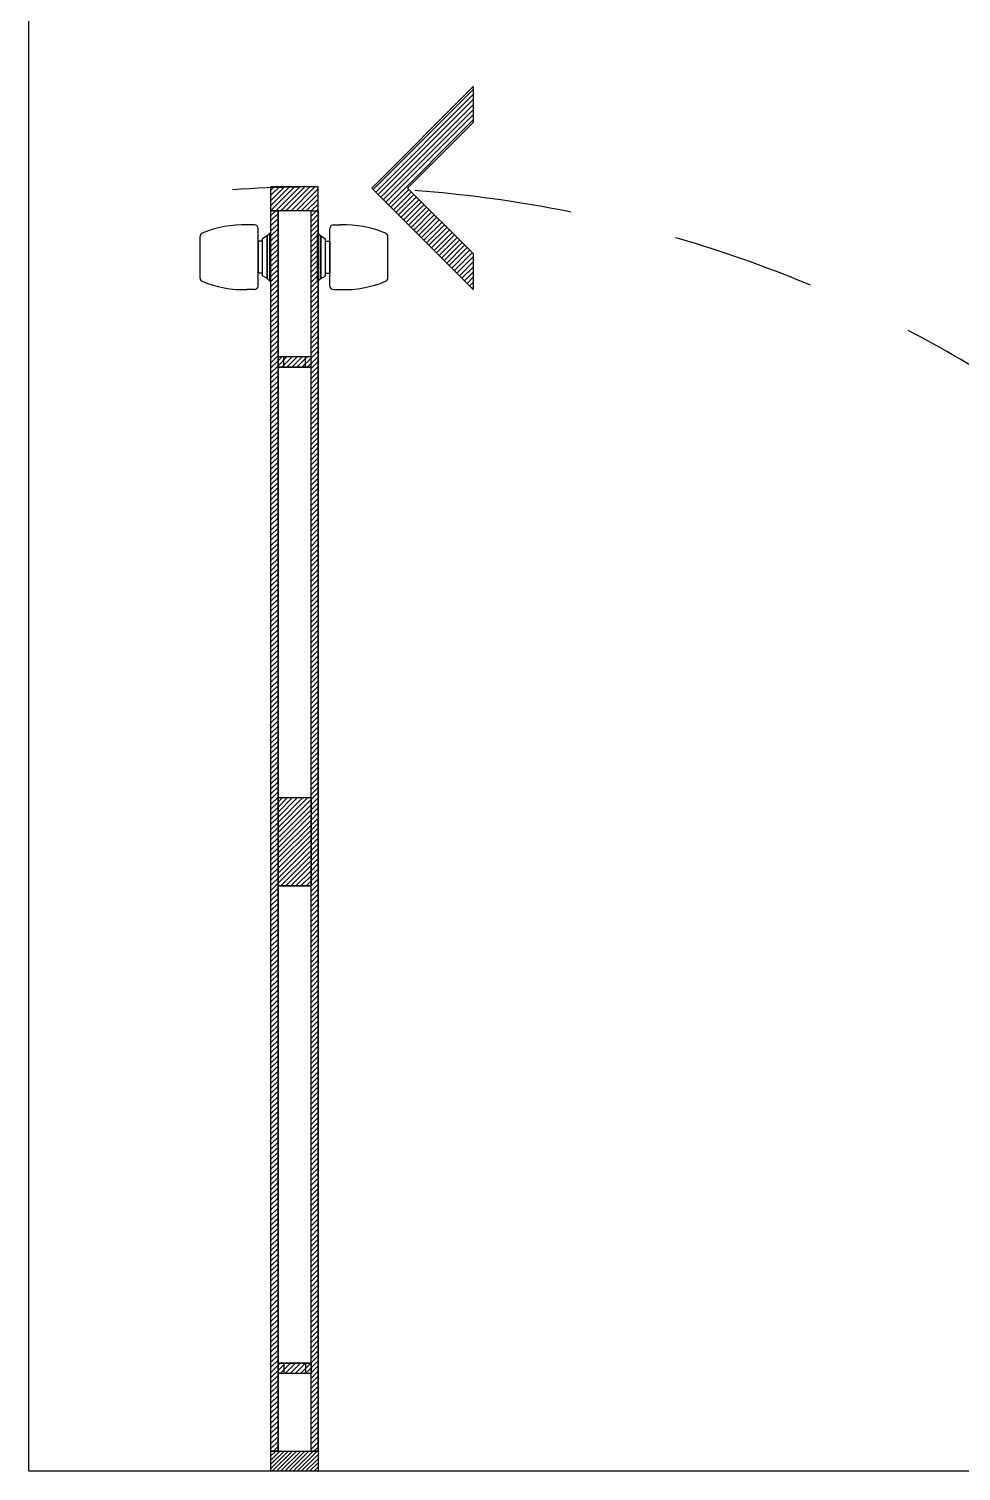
# Model space of a CAD drawing. Extents: x -4409 to 83729, y -39415 to 28842.
# Drawn here: x 15479 to 15968, y 19983 to 20739 of the extents above; entities that cross this region are included whole.
import ezdxf

# ---------------------------------------------------------------- set-up
doc = ezdxf.new("R2010")
doc.units = 0
doc.linetypes.add('HDR', pattern=[0.36, 0.1, -0.075, 0.11, -0.075])
for name, color, linetype in [('A-PUERTAS', 1, 'CONTINUOUS'), ('ROD_PUERTAS', 27, 'CONTINUOUS'), ('WWW_CADBLOCKSFREE_COM', 7, 'CONTINUOUS')]:
    doc.layers.add(name, color=color, linetype=linetype)

# ---------------------------------------------------------------- blocks, each defined once
blk = doc.blocks.new('*X72')
at = {"layer": 'A-PUERTAS', "linetype": 'CONTINUOUS'}
for p, q in [((-678.5657, 91.82), (-678.5686, 91.8172)), ((-678.5637, 91.8186), (-678.5686, 91.8137)), ((-678.5375, 91.82), (-678.5408, 91.8167)), ((-678.5358, 91.8181), (-678.5408, 91.8132)), ((-678.5637, 91.815), (-678.5686, 91.8101)), ((-678.5637, 91.8115), (-678.5686, 91.8066)), ((-678.5637, 91.808), (-678.5686, 91.8031)), ((-678.5358, 91.8146), (-678.5408, 91.8097)), ((-678.5358, 91.811), (-678.5408, 91.8061)), ((-678.5358, 91.8075), (-678.5408, 91.8026)), ((-678.5637, 91.8044), (-678.5686, 91.7995)), ((-678.5637, 91.8009), (-678.5686, 91.796)), ((-678.5637, 91.7974), (-678.5686, 91.7925)), ((-678.5358, 91.804), (-678.5408, 91.7991)), ((-678.5358, 91.8004), (-678.5408, 91.7955)), ((-678.5358, 91.7969), (-678.5408, 91.792)), ((-678.5637, 91.7938), (-678.5686, 91.7889)), ((-678.5637, 91.7903), (-678.5686, 91.7854)), ((-678.5637, 91.7868), (-678.5686, 91.7818)), ((-678.5358, 91.7934), (-678.5408, 91.7884)), ((-678.5358, 91.7898), (-678.5408, 91.7849)), ((-678.5358, 91.7863), (-678.5408, 91.7814)), ((-678.5637, 91.7832), (-678.5686, 91.7783)), ((-678.5637, 91.7797), (-678.5686, 91.7748)), ((-678.5637, 91.7761), (-678.5686, 91.7712)), ((-678.5358, 91.7827), (-678.5408, 91.7778)), ((-678.5358, 91.7792), (-678.5408, 91.7743)), ((-678.5637, 91.7726), (-678.5686, 91.7677)), ((-678.5637, 91.7691), (-678.5686, 91.7642)), ((-678.5598, 91.7659), (-678.5637, 91.762)), ((-678.5633, 91.7659), (-678.5637, 91.7655)), ((-678.5563, 91.7659), (-678.5635, 91.7587)), ((-678.5527, 91.7659), (-678.5599, 91.7587)), ((-678.5492, 91.7659), (-678.5564, 91.7587)), ((-678.5457, 91.7659), (-678.5528, 91.7587)), ((-678.5421, 91.7659), (-678.5493, 91.7587)), ((-678.5358, 91.7757), (-678.5408, 91.7708)), ((-678.5358, 91.7721), (-678.5408, 91.7672)), ((-678.5358, 91.7686), (-678.5408, 91.7637)), ((-678.5637, 91.7655), (-678.5686, 91.7606)), ((-678.5637, 91.762), (-678.5686, 91.7571)), ((-678.5637, 91.7585), (-678.5686, 91.7536)), ((-678.5408, 91.7637), (-678.5458, 91.7587)), ((-678.5408, 91.7602), (-678.5422, 91.7587)), ((-678.5358, 91.7651), (-678.5408, 91.7602)), ((-678.5358, 91.7615), (-678.5408, 91.7566)), ((-678.5358, 91.758), (-678.5408, 91.7531)), ((-678.5637, 91.7549), (-678.5686, 91.75)), ((-678.5637, 91.7514), (-678.5686, 91.7465)), ((-678.5637, 91.7479), (-678.5686, 91.743)), ((-678.5358, 91.7545), (-678.5408, 91.7496)), ((-678.5358, 91.7509), (-678.5408, 91.746)), ((-678.5358, 91.7474), (-678.5408, 91.7425)), ((-678.5637, 91.7443), (-678.5686, 91.7394)), ((-678.5637, 91.7408), (-678.5686, 91.7359)), ((-678.5637, 91.7373), (-678.5686, 91.7324)), ((-678.5358, 91.7439), (-678.5408, 91.7389)), ((-678.5358, 91.7403), (-678.5408, 91.7354)), ((-678.5358, 91.7368), (-678.5408, 91.7319)), ((-678.5637, 91.7337), (-678.5686, 91.7288)), ((-678.5637, 91.7302), (-678.5686, 91.7253)), ((-678.5637, 91.7267), (-678.5686, 91.7217)), ((-678.5358, 91.7332), (-678.5408, 91.7283)), ((-678.5358, 91.7297), (-678.5408, 91.7248)), ((-678.5358, 91.7262), (-678.5408, 91.7213)), ((-678.5637, 91.7231), (-678.5686, 91.7182)), ((-678.5637, 91.7196), (-678.5686, 91.7147)), ((-678.5637, 91.716), (-678.5686, 91.7111)), ((-678.5358, 91.7226), (-678.5408, 91.7177)), ((-678.5358, 91.7191), (-678.5408, 91.7142)), ((-678.5637, 91.7125), (-678.5686, 91.7076)), ((-678.5637, 91.709), (-678.5686, 91.7041)), ((-678.5358, 91.7156), (-678.5408, 91.7107)), ((-678.5358, 91.712), (-678.5408, 91.7071)), ((-678.5358, 91.7085), (-678.5408, 91.7036)), ((-678.5637, 91.7054), (-678.5686, 91.7005)), ((-678.5637, 91.7019), (-678.5686, 91.697)), ((-678.5637, 91.6984), (-678.5686, 91.6935)), ((-678.5358, 91.705), (-678.5408, 91.7001)), ((-678.5358, 91.7014), (-678.5408, 91.6965)), ((-678.5358, 91.6979), (-678.5408, 91.693)), ((-678.5637, 91.6948), (-678.5686, 91.6899)), ((-678.5637, 91.6913), (-678.5686, 91.6864)), ((-678.5637, 91.6878), (-678.5686, 91.6829)), ((-678.5358, 91.6944), (-678.5408, 91.6895)), ((-678.5358, 91.6908), (-678.5408, 91.6859)), ((-678.5358, 91.6873), (-678.5408, 91.6824)), ((-678.5637, 91.6842), (-678.5686, 91.6793)), ((-678.5637, 91.6807), (-678.5686, 91.6758)), ((-678.5637, 91.6772), (-678.5686, 91.6722)), ((-678.5358, 91.6838), (-678.5408, 91.6788)), ((-678.5358, 91.6802), (-678.5408, 91.6753)), ((-678.5358, 91.6767), (-678.5408, 91.6718)), ((-678.5637, 91.6736), (-678.5686, 91.6687)), ((-678.5637, 91.6701), (-678.5686, 91.6652)), ((-678.5637, 91.6665), (-678.5686, 91.6616)), ((-678.5358, 91.6731), (-678.5408, 91.6682)), ((-678.5358, 91.6696), (-678.5408, 91.6647)), ((-678.5358, 91.6661), (-678.5408, 91.6612)), ((-678.5637, 91.663), (-678.5686, 91.6581)), ((-678.5637, 91.6595), (-678.5686, 91.6546)), ((-678.5637, 91.6559), (-678.5686, 91.651)), ((-678.5358, 91.6625), (-678.5408, 91.6576)), ((-678.5358, 91.659), (-678.5408, 91.6541)), ((-678.5358, 91.6555), (-678.5408, 91.6506)), ((-678.5637, 91.6524), (-678.5686, 91.6475)), ((-678.5637, 91.6489), (-678.5686, 91.644)), ((-678.5637, 91.6453), (-678.5686, 91.6404)), ((-678.5358, 91.6519), (-678.5408, 91.647)), ((-678.5358, 91.6484), (-678.5408, 91.6435)), ((-678.5637, 91.6418), (-678.5686, 91.6369)), ((-678.5637, 91.6383), (-678.5686, 91.6334)), ((-678.5358, 91.6449), (-678.5408, 91.64)), ((-678.5358, 91.6413), (-678.5408, 91.6364)), ((-678.5358, 91.6378), (-678.5408, 91.6329)), ((-678.5637, 91.6347), (-678.5686, 91.6298)), ((-678.5637, 91.6312), (-678.5686, 91.6263)), ((-678.5637, 91.6277), (-678.5686, 91.6227)), ((-678.5358, 91.6343), (-678.5408, 91.6293)), ((-678.5358, 91.6307), (-678.5408, 91.6258)), ((-678.5358, 91.6272), (-678.5408, 91.6223)), ((-678.5637, 91.6241), (-678.5686, 91.6192)), ((-678.5637, 91.6206), (-678.5686, 91.6157)), ((-678.5637, 91.6171), (-678.5686, 91.6121)), ((-678.5358, 91.6236), (-678.5408, 91.6187)), ((-678.5358, 91.6201), (-678.5408, 91.6152)), ((-678.5358, 91.6166), (-678.5408, 91.6117)), ((-678.5637, 91.6135), (-678.5686, 91.6086)), ((-678.5637, 91.61), (-678.5686, 91.6051)), ((-678.5637, 91.6064), (-678.5686, 91.6015)), ((-678.5358, 91.613), (-678.5408, 91.6081)), ((-678.5358, 91.6095), (-678.5408, 91.6046)), ((-678.5358, 91.606), (-678.5408, 91.6011)), ((-678.5637, 91.6029), (-678.5686, 91.598)), ((-678.5637, 91.5994), (-678.5686, 91.5945)), ((-678.5637, 91.5958), (-678.5686, 91.5909)), ((-678.5358, 91.6024), (-678.5408, 91.5975)), ((-678.5358, 91.5989), (-678.5408, 91.594)), ((-678.5358, 91.5954), (-678.5408, 91.5905)), ((-678.5637, 91.5923), (-678.5686, 91.5874)), ((-678.5637, 91.5888), (-678.5686, 91.5839)), ((-678.5637, 91.5852), (-678.5686, 91.5803)), ((-678.5358, 91.5918), (-678.5408, 91.5869)), ((-678.5358, 91.5883), (-678.5408, 91.5834)), ((-678.5637, 91.5817), (-678.5686, 91.5768)), ((-678.5637, 91.5782), (-678.5686, 91.5733)), ((-678.5358, 91.5848), (-678.5408, 91.5798)), ((-678.5358, 91.5812), (-678.5408, 91.5763)), ((-678.5358, 91.5777), (-678.5408, 91.5728)), ((-678.5637, 91.5746), (-678.5686, 91.5697)), ((-678.5637, 91.5711), (-678.5686, 91.5662)), ((-678.5637, 91.5676), (-678.5686, 91.5626)), ((-678.5358, 91.5742), (-678.5408, 91.5692)), ((-678.5358, 91.5706), (-678.5408, 91.5657)), ((-678.5358, 91.5671), (-678.5408, 91.5622)), ((-678.5637, 91.564), (-678.5686, 91.5591)), ((-678.5637, 91.5605), (-678.5686, 91.5556)), ((-678.5637, 91.5569), (-678.5686, 91.552)), ((-678.5358, 91.5635), (-678.5408, 91.5586)), ((-678.5358, 91.56), (-678.5408, 91.5551)), ((-678.5358, 91.5565), (-678.5408, 91.5516)), ((-678.5637, 91.5534), (-678.5686, 91.5485)), ((-678.5637, 91.5499), (-678.5686, 91.545)), ((-678.5637, 91.5463), (-678.5686, 91.5414)), ((-678.5358, 91.5529), (-678.5408, 91.548)), ((-678.5358, 91.5494), (-678.5408, 91.5445)), ((-678.5358, 91.5459), (-678.5408, 91.541)), ((-678.5637, 91.5428), (-678.5686, 91.5379)), ((-678.5637, 91.5393), (-678.5686, 91.5344)), ((-678.5637, 91.5357), (-678.5686, 91.5308)), ((-678.5358, 91.5423), (-678.5408, 91.5374)), ((-678.5358, 91.5388), (-678.5408, 91.5339)), ((-678.5358, 91.5353), (-678.5408, 91.5304)), ((-678.5637, 91.5322), (-678.5686, 91.5273)), ((-678.5637, 91.5287), (-678.5686, 91.5238)), ((-678.5637, 91.5251), (-678.5686, 91.5202)), ((-678.5358, 91.5317), (-678.5408, 91.5268)), ((-678.5358, 91.5282), (-678.5408, 91.5233)), ((-678.5358, 91.5247), (-678.5408, 91.5197)), ((-678.5637, 91.5216), (-678.5686, 91.5167)), ((-678.5637, 91.5181), (-678.5686, 91.5131)), ((-678.5358, 91.5211), (-678.5408, 91.5162)), ((-678.5358, 91.5176), (-678.5408, 91.5127)), ((-678.5637, 91.5145), (-678.5686, 91.5096)), ((-678.5637, 91.511), (-678.5686, 91.5061)), ((-678.5637, 91.5074), (-678.5686, 91.5025)), ((-678.5358, 91.514), (-678.5408, 91.5091)), ((-678.5358, 91.5105), (-678.5408, 91.5056)), ((-678.5358, 91.507), (-678.5408, 91.5021)), ((-678.5637, 91.5039), (-678.5686, 91.499)), ((-678.5637, 91.5004), (-678.5686, 91.4955)), ((-678.5637, 91.4968), (-678.5686, 91.4919)), ((-678.5358, 91.5034), (-678.5408, 91.4985)), ((-678.5358, 91.4999), (-678.5408, 91.495)), ((-678.5358, 91.4964), (-678.5408, 91.4915)), ((-678.5637, 91.4933), (-678.5686, 91.4884)), ((-678.5637, 91.4898), (-678.5686, 91.4849)), ((-678.5637, 91.4862), (-678.5686, 91.4813)), ((-678.5358, 91.4928), (-678.5408, 91.4879)), ((-678.5358, 91.4893), (-678.5408, 91.4844)), ((-678.5358, 91.4858), (-678.5408, 91.4809)), ((-678.5637, 91.4827), (-678.5686, 91.4778)), ((-678.5637, 91.4792), (-678.5686, 91.4743)), ((-678.5637, 91.4756), (-678.5686, 91.4707)), ((-678.5358, 91.4822), (-678.5408, 91.4773)), ((-678.5358, 91.4787), (-678.5408, 91.4738)), ((-678.5358, 91.4752), (-678.5408, 91.4702)), ((-678.5637, 91.4721), (-678.5686, 91.4672)), ((-678.5637, 91.4686), (-678.5686, 91.4636)), ((-678.5637, 91.465), (-678.5686, 91.4601)), ((-678.5358, 91.4716), (-678.5408, 91.4667)), ((-678.5358, 91.4681), (-678.5408, 91.4632)), ((-678.5358, 91.4645), (-678.5408, 91.4596)), ((-678.5637, 91.4615), (-678.5686, 91.4566)), ((-678.5637, 91.458), (-678.5686, 91.453)), ((-678.5637, 91.4544), (-678.5686, 91.4495)), ((-678.5358, 91.461), (-678.5408, 91.4561)), ((-678.5358, 91.4575), (-678.5408, 91.4526)), ((-678.5637, 91.4509), (-678.5686, 91.446)), ((-678.5637, 91.4473), (-678.5686, 91.4424)), ((-678.5358, 91.4539), (-678.5408, 91.449)), ((-678.5358, 91.4504), (-678.5408, 91.4455)), ((-678.5358, 91.4469), (-678.5408, 91.442)), ((-678.5637, 91.4438), (-678.5686, 91.4389)), ((-678.5637, 91.4403), (-678.5686, 91.4354)), ((-678.5637, 91.4367), (-678.5686, 91.4318)), ((-678.5358, 91.4433), (-678.5408, 91.4384)), ((-678.5358, 91.4398), (-678.5408, 91.4349)), ((-678.5358, 91.4363), (-678.5408, 91.4314)), ((-678.5637, 91.4332), (-678.5686, 91.4283)), ((-678.5637, 91.4297), (-678.5686, 91.4248)), ((-678.5637, 91.4261), (-678.5686, 91.4212)), ((-678.5426, 91.426), (-678.5637, 91.4049)), ((-678.5461, 91.426), (-678.5637, 91.4085)), ((-678.5497, 91.426), (-678.5637, 91.412)), ((-678.5532, 91.426), (-678.5637, 91.4155)), ((-678.5567, 91.426), (-678.5637, 91.4191)), ((-678.5603, 91.426), (-678.5637, 91.4226)), ((-678.5408, 91.4243), (-678.5637, 91.4014)), ((-678.5358, 91.4327), (-678.5408, 91.4278)), ((-678.5358, 91.4292), (-678.5408, 91.4243)), ((-678.5358, 91.4257), (-678.5408, 91.4208)), ((-678.5637, 91.4226), (-678.5686, 91.4177)), ((-678.5637, 91.4191), (-678.5686, 91.4142)), ((-678.5637, 91.4155), (-678.5686, 91.4106)), ((-678.5408, 91.4208), (-678.5637, 91.3978)), ((-678.5408, 91.4172), (-678.5637, 91.3943)), ((-678.5358, 91.4221), (-678.5408, 91.4172)), ((-678.5358, 91.4186), (-678.5408, 91.4137)), ((-678.5358, 91.4151), (-678.5408, 91.4101)), ((-678.5637, 91.412), (-678.5686, 91.4071)), ((-678.5637, 91.4085), (-678.5686, 91.4035)), ((-678.5637, 91.4049), (-678.5686, 91.4)), ((-678.5408, 91.4137), (-678.5637, 91.3908)), ((-678.5408, 91.4101), (-678.5637, 91.3872)), ((-678.5408, 91.4066), (-678.5637, 91.3837)), ((-678.5358, 91.4115), (-678.5408, 91.4066)), ((-678.5358, 91.408), (-678.5408, 91.4031)), ((-678.5358, 91.4044), (-678.5408, 91.3995)), ((-678.5637, 91.4014), (-678.5686, 91.3965)), ((-678.5637, 91.3978), (-678.5686, 91.3929)), ((-678.5637, 91.3943), (-678.5686, 91.3894)), ((-678.5408, 91.4031), (-678.5637, 91.3802)), ((-678.5408, 91.3995), (-678.5637, 91.3766)), ((-678.5408, 91.396), (-678.5637, 91.3731)), ((-678.5358, 91.4009), (-678.5408, 91.396)), ((-678.5358, 91.3974), (-678.5408, 91.3925)), ((-678.5637, 91.3908), (-678.5686, 91.3859)), ((-678.5637, 91.3872), (-678.5686, 91.3823)), ((-678.5408, 91.3925), (-678.5637, 91.3696)), ((-678.5408, 91.3889), (-678.5637, 91.366)), ((-678.5408, 91.3854), (-678.5615, 91.3646)), ((-678.5358, 91.3938), (-678.5408, 91.3889)), ((-678.5358, 91.3903), (-678.5408, 91.3854)), ((-678.5358, 91.3868), (-678.5408, 91.3819)), ((-678.5637, 91.3837), (-678.5686, 91.3788)), ((-678.5637, 91.3802), (-678.5686, 91.3753)), ((-678.5637, 91.3766), (-678.5686, 91.3717)), ((-678.5408, 91.3819), (-678.558, 91.3646)), ((-678.5408, 91.3783), (-678.5544, 91.3646)), ((-678.5408, 91.3748), (-678.5509, 91.3646)), ((-678.5358, 91.3832), (-678.5408, 91.3783)), ((-678.5358, 91.3797), (-678.5408, 91.3748)), ((-678.5358, 91.3762), (-678.5408, 91.3713)), ((-678.5637, 91.3731), (-678.5686, 91.3682)), ((-678.5637, 91.3696), (-678.5686, 91.3647)), ((-678.5637, 91.366), (-678.5686, 91.3611)), ((-678.5408, 91.3713), (-678.5474, 91.3646)), ((-678.5408, 91.3677), (-678.5438, 91.3646)), ((-678.5358, 91.3726), (-678.5408, 91.3677)), ((-678.5358, 91.3691), (-678.5408, 91.3642)), ((-678.5358, 91.3656), (-678.5408, 91.3606)), ((-678.5637, 91.3625), (-678.5686, 91.3576)), ((-678.5637, 91.359), (-678.5686, 91.354)), ((-678.5637, 91.3554), (-678.5686, 91.3505)), ((-678.5358, 91.362), (-678.5408, 91.3571)), ((-678.5358, 91.3585), (-678.5408, 91.3536)), ((-678.5358, 91.3549), (-678.5408, 91.35)), ((-678.5637, 91.3519), (-678.5686, 91.347)), ((-678.5637, 91.3483), (-678.5686, 91.3434)), ((-678.5637, 91.3448), (-678.5686, 91.3399)), ((-678.5358, 91.3514), (-678.5408, 91.3465)), ((-678.5358, 91.3479), (-678.5408, 91.343)), ((-678.5358, 91.3443), (-678.5408, 91.3394)), ((-678.5637, 91.3413), (-678.5686, 91.3364)), ((-678.5637, 91.3377), (-678.5686, 91.3328)), ((-678.5637, 91.3342), (-678.5686, 91.3293)), ((-678.5358, 91.3408), (-678.5408, 91.3359)), ((-678.5358, 91.3373), (-678.5408, 91.3324)), ((-678.5358, 91.3337), (-678.5408, 91.3288)), ((-678.5637, 91.3307), (-678.5686, 91.3258)), ((-678.5637, 91.3271), (-678.5686, 91.3222)), ((-678.5637, 91.3236), (-678.5686, 91.3187)), ((-678.5358, 91.3302), (-678.5408, 91.3253)), ((-678.5358, 91.3267), (-678.5408, 91.3218)), ((-678.5637, 91.3201), (-678.5686, 91.3152)), ((-678.5637, 91.3165), (-678.5686, 91.3116)), ((-678.5358, 91.3231), (-678.5408, 91.3182)), ((-678.5358, 91.3196), (-678.5408, 91.3147)), ((-678.5358, 91.3161), (-678.5408, 91.3111)), ((-678.5637, 91.313), (-678.5686, 91.3081)), ((-678.5637, 91.3095), (-678.5686, 91.3046)), ((-678.5637, 91.3059), (-678.5686, 91.301)), ((-678.5358, 91.3125), (-678.5408, 91.3076)), ((-678.5358, 91.309), (-678.5408, 91.3041)), ((-678.5358, 91.3055), (-678.5408, 91.3005)), ((-678.5637, 91.3024), (-678.5686, 91.2975)), ((-678.5637, 91.2989), (-678.5686, 91.2939)), ((-678.5637, 91.2953), (-678.5686, 91.2904)), ((-678.5358, 91.3019), (-678.5408, 91.297)), ((-678.5358, 91.2984), (-678.5408, 91.2935)), ((-678.5358, 91.2948), (-678.5408, 91.2899)), ((-678.5637, 91.2918), (-678.5686, 91.2869)), ((-678.5637, 91.2882), (-678.5686, 91.2833)), ((-678.5637, 91.2847), (-678.5686, 91.2798)), ((-678.5358, 91.2913), (-678.5408, 91.2864)), ((-678.5358, 91.2878), (-678.5408, 91.2829)), ((-678.5358, 91.2842), (-678.5408, 91.2793)), ((-678.5637, 91.2812), (-678.5686, 91.2763)), ((-678.5637, 91.2776), (-678.5686, 91.2727)), ((-678.5637, 91.2741), (-678.5686, 91.2692)), ((-678.5358, 91.2807), (-678.5408, 91.2758)), ((-678.5358, 91.2772), (-678.5408, 91.2723)), ((-678.5358, 91.2736), (-678.5408, 91.2687)), ((-678.5637, 91.2706), (-678.5686, 91.2657)), ((-678.5637, 91.267), (-678.5686, 91.2621)), ((-678.5637, 91.2635), (-678.5686, 91.2586)), ((-678.5358, 91.2701), (-678.5408, 91.2652)), ((-678.5358, 91.2666), (-678.5408, 91.2617)), ((-678.5637, 91.26), (-678.5686, 91.2551)), ((-678.5637, 91.2564), (-678.5686, 91.2515)), ((-678.5358, 91.263), (-678.5408, 91.2581)), ((-678.5358, 91.2595), (-678.5408, 91.2546)), ((-678.5358, 91.256), (-678.5408, 91.251)), ((-678.5637, 91.2529), (-678.5686, 91.248)), ((-678.5637, 91.2494), (-678.5686, 91.2444)), ((-678.5637, 91.2458), (-678.5686, 91.2409)), ((-678.5358, 91.2524), (-678.5408, 91.2475)), ((-678.5358, 91.2489), (-678.5408, 91.244)), ((-678.5358, 91.2453), (-678.5408, 91.2404)), ((-678.5637, 91.2423), (-678.5686, 91.2374)), ((-678.5637, 91.2387), (-678.5686, 91.2338)), ((-678.5637, 91.2352), (-678.5686, 91.2303)), ((-678.5358, 91.2418), (-678.5408, 91.2369)), ((-678.5358, 91.2383), (-678.5408, 91.2334)), ((-678.5358, 91.2347), (-678.5408, 91.2298)), ((-678.5637, 91.2317), (-678.5686, 91.2268)), ((-678.5637, 91.2281), (-678.5686, 91.2232)), ((-678.5637, 91.2246), (-678.5686, 91.2197)), ((-678.5358, 91.2312), (-678.5408, 91.2263)), ((-678.5358, 91.2277), (-678.5408, 91.2228)), ((-678.5358, 91.2241), (-678.5408, 91.2192)), ((-678.5637, 91.2211), (-678.5686, 91.2162)), ((-678.5637, 91.2175), (-678.5686, 91.2126)), ((-678.5637, 91.214), (-678.5686, 91.2091)), ((-678.5358, 91.2206), (-678.5408, 91.2157)), ((-678.5358, 91.2171), (-678.5408, 91.2122)), ((-678.5358, 91.2135), (-678.5408, 91.2086)), ((-678.5637, 91.2105), (-678.5686, 91.2056)), ((-678.5637, 91.2069), (-678.5686, 91.202)), ((-678.5637, 91.2034), (-678.5686, 91.1985)), ((-678.5358, 91.21), (-678.5408, 91.2051)), ((-678.5358, 91.2065), (-678.5408, 91.2015)), ((-678.5637, 91.1999), (-678.5686, 91.1949)), ((-678.5637, 91.1963), (-678.5686, 91.1914)), ((-678.5358, 91.2029), (-678.5408, 91.198)), ((-678.5358, 91.1994), (-678.5408, 91.1945)), ((-678.5358, 91.1958), (-678.5408, 91.1909)), ((-678.5637, 91.1928), (-678.5686, 91.1879)), ((-678.5637, 91.1893), (-678.5686, 91.1843)), ((-678.5637, 91.1857), (-678.5686, 91.1808)), ((-678.5358, 91.1923), (-678.5408, 91.1874)), ((-678.5358, 91.1888), (-678.5408, 91.1839)), ((-678.5358, 91.1852), (-678.5408, 91.1803)), ((-678.5637, 91.1822), (-678.5686, 91.1773)), ((-678.5637, 91.1786), (-678.5686, 91.1737)), ((-678.5637, 91.1751), (-678.5686, 91.1702)), ((-678.5358, 91.1817), (-678.5408, 91.1768)), ((-678.5358, 91.1782), (-678.5408, 91.1733)), ((-678.5358, 91.1746), (-678.5408, 91.1697)), ((-678.5637, 91.1716), (-678.5686, 91.1667)), ((-678.5637, 91.168), (-678.5686, 91.1631)), ((-678.5637, 91.1645), (-678.5686, 91.1596)), ((-678.5358, 91.1711), (-678.5408, 91.1662)), ((-678.5358, 91.1676), (-678.5408, 91.1627)), ((-678.5358, 91.164), (-678.5408, 91.1591)), ((-678.5637, 91.161), (-678.5686, 91.1561)), ((-678.5637, 91.1574), (-678.5686, 91.1525)), ((-678.5637, 91.1539), (-678.5686, 91.149)), ((-678.5358, 91.1605), (-678.5408, 91.1556)), ((-678.5358, 91.157), (-678.5408, 91.152)), ((-678.5358, 91.1534), (-678.5408, 91.1485)), ((-678.5637, 91.1504), (-678.5686, 91.1455)), ((-678.5637, 91.1468), (-678.5686, 91.1419)), ((-678.5637, 91.1433), (-678.5686, 91.1384)), ((-678.5358, 91.1499), (-678.5408, 91.145)), ((-678.5358, 91.1464), (-678.5408, 91.1414)), ((-678.5358, 91.1428), (-678.5408, 91.1379)), ((-678.5637, 91.1398), (-678.5686, 91.1348)), ((-678.5637, 91.1362), (-678.5686, 91.1313)), ((-678.5637, 91.1327), (-678.5686, 91.1278)), ((-678.5358, 91.1393), (-678.5408, 91.1344)), ((-678.5358, 91.1357), (-678.5408, 91.1308)), ((-678.5637, 91.1291), (-678.5686, 91.1242)), ((-678.5637, 91.1256), (-678.5686, 91.1207)), ((-678.5358, 91.1322), (-678.5408, 91.1273)), ((-678.5358, 91.1287), (-678.5408, 91.1238)), ((-678.5358, 91.1251), (-678.5408, 91.1202)), ((-678.5637, 91.1221), (-678.5686, 91.1172)), ((-678.5637, 91.1185), (-678.5686, 91.1136)), ((-678.5637, 91.115), (-678.5686, 91.1101)), ((-678.5358, 91.1216), (-678.5408, 91.1167)), ((-678.5358, 91.1181), (-678.5408, 91.1132)), ((-678.5358, 91.1145), (-678.5408, 91.1096)), ((-678.5637, 91.1115), (-678.5686, 91.1066)), ((-678.5637, 91.1079), (-678.5686, 91.103)), ((-678.5637, 91.1044), (-678.5686, 91.0995)), ((-678.5358, 91.111), (-678.5408, 91.1061)), ((-678.5358, 91.1075), (-678.5408, 91.1026)), ((-678.5358, 91.1039), (-678.5408, 91.099)), ((-678.5637, 91.1009), (-678.5686, 91.096)), ((-678.5637, 91.0973), (-678.5686, 91.0924)), ((-678.5637, 91.0938), (-678.5686, 91.0889)), ((-678.5358, 91.1004), (-678.5408, 91.0955)), ((-678.5358, 91.0969), (-678.5408, 91.0919)), ((-678.5358, 91.0933), (-678.5408, 91.0884)), ((-678.5637, 91.0903), (-678.5686, 91.0853)), ((-678.5637, 91.0867), (-678.5686, 91.0818)), ((-678.5637, 91.0832), (-678.5686, 91.0783)), ((-678.5358, 91.0898), (-678.5408, 91.0849)), ((-678.5358, 91.0862), (-678.5408, 91.0813)), ((-678.5358, 91.0827), (-678.5408, 91.0778)), ((-678.5637, 91.0796), (-678.5686, 91.0747)), ((-678.5637, 91.0761), (-678.5686, 91.0712)), ((-678.5637, 91.0726), (-678.5686, 91.0677)), ((-678.5358, 91.0792), (-678.5408, 91.0743)), ((-678.5358, 91.0756), (-678.5408, 91.0707)), ((-678.5637, 91.069), (-678.5686, 91.0641)), ((-678.5637, 91.0655), (-678.5686, 91.0606)), ((-678.5574, 91.0647), (-678.5637, 91.0584)), ((-678.561, 91.0647), (-678.5637, 91.062)), ((-678.5539, 91.0647), (-678.5611, 91.0575)), ((-678.5504, 91.0647), (-678.5575, 91.0575)), ((-678.5468, 91.0647), (-678.554, 91.0575)), ((-678.5433, 91.0647), (-678.5505, 91.0575)), ((-678.5408, 91.0637), (-678.5469, 91.0575)), ((-678.5358, 91.0721), (-678.5408, 91.0672)), ((-678.5358, 91.0686), (-678.5408, 91.0637)), ((-678.5358, 91.065), (-678.5408, 91.0601)), ((-678.5637, 91.062), (-678.5686, 91.0571)), ((-678.5637, 91.0584), (-678.5686, 91.0535)), ((-678.5637, 91.0549), (-678.5686, 91.05)), ((-678.5408, 91.0601), (-678.5434, 91.0575)), ((-678.5358, 91.0615), (-678.5408, 91.0566)), ((-678.5358, 91.058), (-678.5408, 91.0531)), ((-678.5358, 91.0544), (-678.5408, 91.0495)), ((-678.5637, 91.0514), (-678.5686, 91.0465)), ((-678.5637, 91.0478), (-678.5686, 91.0429)), ((-678.5637, 91.0443), (-678.5686, 91.0394)), ((-678.5358, 91.0509), (-678.5408, 91.046)), ((-678.5358, 91.0474), (-678.5408, 91.0424)), ((-678.5358, 91.0438), (-678.5408, 91.0389)), ((-678.5637, 91.0408), (-678.5686, 91.0359)), ((-678.5637, 91.0372), (-678.5686, 91.0323)), ((-678.5637, 91.0337), (-678.5686, 91.0288)), ((-678.5358, 91.0403), (-678.5408, 91.0354)), ((-678.5358, 91.0367), (-678.5408, 91.0318)), ((-678.5358, 91.0332), (-678.5408, 91.0283)), ((-678.5637, 91.0302), (-678.5686, 91.0252)), ((-678.5637, 91.0266), (-678.5686, 91.0217)), ((-678.5637, 91.0231), (-678.5686, 91.0182)), ((-678.5358, 91.0297), (-678.5408, 91.0248)), ((-678.5358, 91.0261), (-678.5408, 91.0212)), ((-678.5358, 91.0226), (-678.5408, 91.0177)), ((-678.5637, 91.0195), (-678.5686, 91.0146)), ((-678.5637, 91.016), (-678.5686, 91.0111)), ((-678.5637, 91.0125), (-678.5686, 91.0076)), ((-678.5358, 91.0191), (-678.5408, 91.0142)), ((-678.5358, 91.0155), (-678.5408, 91.0106)), ((-678.676, 91.0097), (-678.6767, 91.009)), ((-678.6742, 91.008), (-678.6767, 91.0055)), ((-678.6725, 91.0062), (-678.6767, 91.0019)), ((-678.6707, 91.0044), (-678.6767, 90.9984)), ((-678.6689, 91.0027), (-678.6767, 90.9949)), ((-678.5637, 91.0089), (-678.5686, 91.004)), ((-678.5637, 91.0054), (-678.5686, 91.0005)), ((-678.5358, 91.012), (-678.5408, 91.0071)), ((-678.5358, 91.0085), (-678.5408, 91.0036)), ((-678.5358, 91.0049), (-678.5408, 91)), ((-678.6672, 91.0009), (-678.6767, 90.9913)), ((-678.6654, 90.9991), (-678.6767, 90.9878)), ((-678.6636, 90.9974), (-678.6761, 90.9849)), ((-678.6618, 90.9956), (-678.6743, 90.9831)), ((-678.6601, 90.9938), (-678.6726, 90.9813)), ((-678.6583, 90.9921), (-678.6708, 90.9796)), ((-678.5637, 91.0019), (-678.5686, 90.997)), ((-678.5637, 90.9983), (-678.5686, 90.9934)), ((-678.5637, 90.9948), (-678.5686, 90.9899)), ((-678.5358, 91.0014), (-678.5408, 90.9965)), ((-678.5358, 90.9979), (-678.5408, 90.993)), ((-678.5358, 90.9943), (-678.5408, 90.9894)), ((-678.6565, 90.9903), (-678.669, 90.9778)), ((-678.6548, 90.9885), (-678.6673, 90.976)), ((-678.653, 90.9868), (-678.6655, 90.9743)), ((-678.6512, 90.985), (-678.6637, 90.9725)), ((-678.6495, 90.9832), (-678.662, 90.9707)), ((-678.5637, 90.9913), (-678.5686, 90.9864)), ((-678.5637, 90.9877), (-678.5686, 90.9828)), ((-678.5637, 90.9842), (-678.5686, 90.9793)), ((-678.5358, 90.9908), (-678.5408, 90.9859)), ((-678.5358, 90.9873), (-678.5408, 90.9823)), ((-678.5358, 90.9837), (-678.5408, 90.9788)), ((-678.6477, 90.9815), (-678.6602, 90.969)), ((-678.6459, 90.9797), (-678.6584, 90.9672)), ((-678.6442, 90.9779), (-678.6567, 90.9654)), ((-678.6424, 90.9762), (-678.6549, 90.9637)), ((-678.6406, 90.9744), (-678.6531, 90.9619)), ((-678.6389, 90.9726), (-678.6514, 90.9601)), ((-678.5637, 90.9807), (-678.5686, 90.9757)), ((-678.5637, 90.9771), (-678.5686, 90.9722)), ((-678.5637, 90.9736), (-678.5686, 90.9687)), ((-678.5358, 90.9802), (-678.5408, 90.9753)), ((-678.5358, 90.9766), (-678.5408, 90.9717)), ((-678.5358, 90.9731), (-678.5408, 90.9682)), ((-678.6371, 90.9709), (-678.6496, 90.9584)), ((-678.6353, 90.9691), (-678.6478, 90.9566)), ((-678.6336, 90.9673), (-678.6461, 90.9548)), ((-678.6318, 90.9655), (-678.6443, 90.953)), ((-678.63, 90.9638), (-678.6425, 90.9513)), ((-678.6283, 90.962), (-678.6408, 90.9495)), ((-678.5637, 90.97), (-678.5686, 90.9651)), ((-678.5637, 90.9665), (-678.5686, 90.9616)), ((-678.5637, 90.963), (-678.5686, 90.9581)), ((-678.5358, 90.9696), (-678.5408, 90.9647)), ((-678.5358, 90.966), (-678.5408, 90.9611)), ((-678.5358, 90.9625), (-678.5408, 90.9576)), ((-678.6265, 90.9602), (-678.639, 90.9477)), ((-678.6247, 90.9585), (-678.6372, 90.946)), ((-678.623, 90.9567), (-678.6355, 90.9442)), ((-678.6212, 90.9549), (-678.6337, 90.9424)), ((-678.6194, 90.9532), (-678.6319, 90.9407)), ((-678.5533, 90.9556), (-678.5686, 90.9404)), ((-678.5568, 90.9556), (-678.5686, 90.9439)), ((-678.5604, 90.9556), (-678.5686, 90.9475)), ((-678.5639, 90.9556), (-678.5686, 90.951)), ((-678.5675, 90.9556), (-678.5686, 90.9545)), ((-678.5637, 90.9594), (-678.5675, 90.9556)), ((-678.5498, 90.9556), (-678.5664, 90.939)), ((-678.5637, 90.9559), (-678.5639, 90.9556)), ((-678.5462, 90.9556), (-678.5629, 90.939)), ((-678.5427, 90.9556), (-678.5594, 90.939)), ((-678.5392, 90.9556), (-678.5558, 90.939)), ((-678.5358, 90.9554), (-678.5523, 90.939)), ((-678.5358, 90.9519), (-678.5487, 90.939)), ((-678.5358, 90.959), (-678.5392, 90.9556)), ((-678.6177, 90.9514), (-678.6767, 90.8923)), ((-678.6159, 90.9496), (-678.6767, 90.8888)), ((-678.6141, 90.9479), (-678.6767, 90.8853)), ((-678.6124, 90.9461), (-678.6767, 90.8817)), ((-678.6106, 90.9443), (-678.6767, 90.8782)), ((-678.6088, 90.9426), (-678.6767, 90.8746)), ((-678.5358, 90.9484), (-678.5452, 90.939)), ((-678.5358, 90.9448), (-678.5417, 90.939)), ((-678.607, 90.9408), (-678.6767, 90.8711)), ((-678.5358, 90.9413), (-678.5381, 90.939))]:
    blk.add_line(p, q, dxfattribs=at)
blk = doc.blocks.new('*X74')
at = {"layer": 'A-PUERTAS', "linetype": 'CONTINUOUS'}
for p, q in [((-678.5569, 91.834), (-678.5686, 91.8224)), ((-678.5598, 91.834), (-678.5686, 91.8253)), ((-678.5627, 91.834), (-678.5686, 91.8282)), ((-678.5656, 91.834), (-678.5686, 91.8311)), ((-678.5685, 91.834), (-678.5686, 91.8339)), ((-678.5541, 91.834), (-678.568, 91.82)), ((-678.5512, 91.834), (-678.5651, 91.82)), ((-678.5483, 91.834), (-678.5622, 91.82)), ((-678.5454, 91.834), (-678.5593, 91.82)), ((-678.5425, 91.834), (-678.5565, 91.82)), ((-678.5396, 91.834), (-678.5536, 91.82)), ((-678.5367, 91.834), (-678.5507, 91.82)), ((-678.5358, 91.832), (-678.5478, 91.82)), ((-678.5358, 91.8291), (-678.5449, 91.82)), ((-678.5358, 91.8262), (-678.542, 91.82)), ((-678.5358, 91.8233), (-678.5391, 91.82)), ((-678.5358, 91.8204), (-678.5362, 91.82))]:
    blk.add_line(p, q, dxfattribs=at)
blk = doc.blocks.new('PUERTA_FINAL')
at = {"layer": 'A-PUERTAS'}
for p, q in [((-678.5686, 91.82), (-678.5686, 91.834)), ((-678.5358, 91.834), (-678.5358, 91.82)), ((-678.5637, 91.82), (-678.5686, 91.82)), ((-678.5686, 91.82), (-678.5686, 90.9556)), ((-678.5686, 90.9556), (-678.5686, 91.82)), ((-678.5408, 91.82), (-678.5637, 91.82)), ((-678.5637, 91.82), (-678.5637, 90.9556)), ((-678.5408, 91.82), (-678.5408, 90.9556)), ((-678.5358, 91.82), (-678.5408, 91.82)), ((-678.5408, 91.82), (-678.5408, 91.7587)), ((-678.5358, 91.82), (-678.5358, 90.9556)), ((-678.5599, 91.7659), (-678.5447, 91.7659)), ((-678.5599, 91.7587), (-678.5599, 91.7659)), ((-678.5447, 91.7587), (-678.5447, 91.7659)), ((-678.5637, 91.7587), (-678.5408, 91.7587)), ((-678.5637, 91.0647), (-678.5408, 91.0647)), ((-678.5599, 91.0647), (-678.5599, 91.0575)), ((-678.5447, 91.0647), (-678.5447, 91.0575)), ((-678.5599, 91.0575), (-678.5447, 91.0575)), ((-678.6173, 91.0025), (-678.6173, 90.9735)), ((-678.5793, 91.0105), (-678.5844, 91.0105)), ((-678.5768, 91.0081), (-678.5768, 90.9679)), ((-678.5705, 91.0028), (-678.5737, 91.0009)), ((-678.5689, 91.0045), (-678.5705, 91.0028)), ((-678.5705, 90.9732), (-678.5705, 91.0028)), ((-678.5705, 91.0028), (-678.5705, 90.9732)), ((-678.5689, 91.0045), (-678.5682, 91.0045)), ((-678.5689, 90.9714), (-678.5689, 91.0045)), ((-678.5682, 91.0045), (-678.5682, 90.9714)), ((-678.5347, 91.0045), (-678.5355, 91.0045)), ((-678.5355, 91.0045), (-678.5355, 90.9714)), ((-678.5347, 91.0045), (-678.5331, 91.0028)), ((-678.5347, 90.9714), (-678.5347, 91.0045)), ((-678.5331, 91.0028), (-678.53, 91.0009)), ((-678.5331, 90.9732), (-678.5331, 91.0028)), ((-678.5331, 91.0028), (-678.5331, 90.9732)), ((-678.5268, 91.0081), (-678.5268, 90.9679)), ((-678.5244, 91.0105), (-678.5193, 91.0105)), ((-678.4864, 91.0025), (-678.4864, 90.9735)), ((-678.5737, 90.9992), (-678.5768, 90.9992)), ((-678.5768, 90.9768), (-678.5768, 90.9992)), ((-678.5768, 90.9768), (-678.5768, 90.9992)), ((-678.5737, 91.0009), (-678.5737, 90.9751)), ((-678.5737, 91.0009), (-678.5737, 90.9751)), ((-678.53, 91.0009), (-678.53, 90.9751)), ((-678.53, 91.0009), (-678.53, 90.9751)), ((-678.53, 90.9992), (-678.5268, 90.9992)), ((-678.5268, 90.9768), (-678.5268, 90.9992)), ((-678.5268, 90.9768), (-678.5268, 90.9992)), ((-678.5737, 90.9768), (-678.5768, 90.9768)), ((-678.5705, 90.9732), (-678.5737, 90.9751)), ((-678.5689, 90.9714), (-678.5705, 90.9732)), ((-678.5347, 90.9714), (-678.5331, 90.9732)), ((-678.5331, 90.9732), (-678.53, 90.9751)), ((-678.53, 90.9768), (-678.5268, 90.9768)), ((-678.5793, 90.9654), (-678.5844, 90.9654)), ((-678.5682, 90.9714), (-678.5689, 90.9714)), ((-678.5355, 90.9714), (-678.5347, 90.9714)), ((-678.5244, 90.9654), (-678.5193, 90.9654)), ((-678.5686, 90.9556), (-678.5686, 90.939)), ((-678.5637, 90.9556), (-678.5686, 90.9556)), ((-678.5637, 90.9556), (-678.5408, 90.9556)), ((-678.5408, 90.9556), (-678.5358, 90.9556)), ((-678.5358, 90.9556), (-678.5358, 90.939)), ((-678.5686, 90.939), (-678.5358, 90.939))]:
    blk.add_line(p, q, dxfattribs=at)
for points in [[(-678.5686, 91.82), (-678.5637, 91.82), (-678.5637, 90.9556), (-678.5686, 90.9556)], [(-678.5358, 90.9556), (-678.5408, 90.9556), (-678.5408, 91.82), (-678.5358, 91.82)], [(-678.5408, 91.7587), (-678.5637, 91.7587), (-678.5637, 91.7659), (-678.5408, 91.7659)], [(-678.5637, 91.426), (-678.5408, 91.426), (-678.5408, 91.3646), (-678.5637, 91.3646)], [(-678.5408, 91.0647), (-678.5637, 91.0647), (-678.5637, 91.0575), (-678.5408, 91.0575)], [(-678.6767, 91.0105), (-678.606, 90.9398), (-678.6767, 90.8691), (-678.6767, 90.8941), (-678.631, 90.9398), (-678.6767, 90.9855)]]:
    blk.add_lwpolyline(points, close=True, dxfattribs=at)
for points in [[(-678.5408, 91.426), (-678.5637, 91.426)], [(-678.5408, 91.3646), (-678.5637, 91.3646)]]:
    blk.add_lwpolyline(points, dxfattribs=at)
at = {"layer": 'A-PUERTAS', "linetype": 'HDR'}
blk.add_arc((-678.5686, 91.834), 0.895, 178.2979, 273.8215, dxfattribs=at)
at = {"layer": 'A-PUERTAS'}
for centre, radius, start, end in [((-678.6148, 91.0025), 0.00245, 112.7373, 180), ((-678.5867, 90.9355), 0.0751, 88.2263, 112.7373), ((-678.5793, 91.0081), 0.00245, 0, 90), ((-678.5244, 91.0081), 0.00245, 90, 180), ((-678.5169, 90.9355), 0.0751, 67.2627, 91.7737), ((-678.4888, 91.0025), 0.00245, 360, 67.2627), ((-678.6148, 90.9735), 0.00245, 180, 247.2627), ((-678.4888, 90.9735), 0.00245, 292.7373, 360), ((-678.5867, 91.0405), 0.0751, 247.2627, 271.7737), ((-678.5793, 90.9679), 0.00245, 270, 360), ((-678.5244, 90.9679), 0.00245, 180, 270), ((-678.5169, 91.0405), 0.0751, 268.2263, 292.7373)]:
    blk.add_arc(centre, radius, start, end, dxfattribs=at)
for name in ['*X74', '*X72']:
    blk.add_blockref(name, (0, 0), dxfattribs=at)

msp = doc.modelspace()

# ---------------------------------------------------------------- linework, layer by layer
at = {"layer": 'WWW_CADBLOCKSFREE_COM'}
msp.add_line((15478.644, 19982.608), (15478.644, 21482.608), dxfattribs=at)
at = {"layer": 'WWW_CADBLOCKSFREE_COM', "color": 8}
msp.add_lwpolyline([(15478.644, 21482.67), (16478.644, 21482.67), (16478.644, 19982.67), (15478.644, 19982.67)], close=True, dxfattribs=at)

# ---------------------------------------------------------------- block references
at = {"layer": 'ROD_PUERTAS', "xscale": 752.9101570233881, "yscale": 752.9101570233881, "zscale": 752.9101570233881, "rotation": 180}
msp.add_blockref('PUERTA_FINAL', (-495270.757, 89125.354), dxfattribs=at)

doc.saveas('drawing.dxf')
